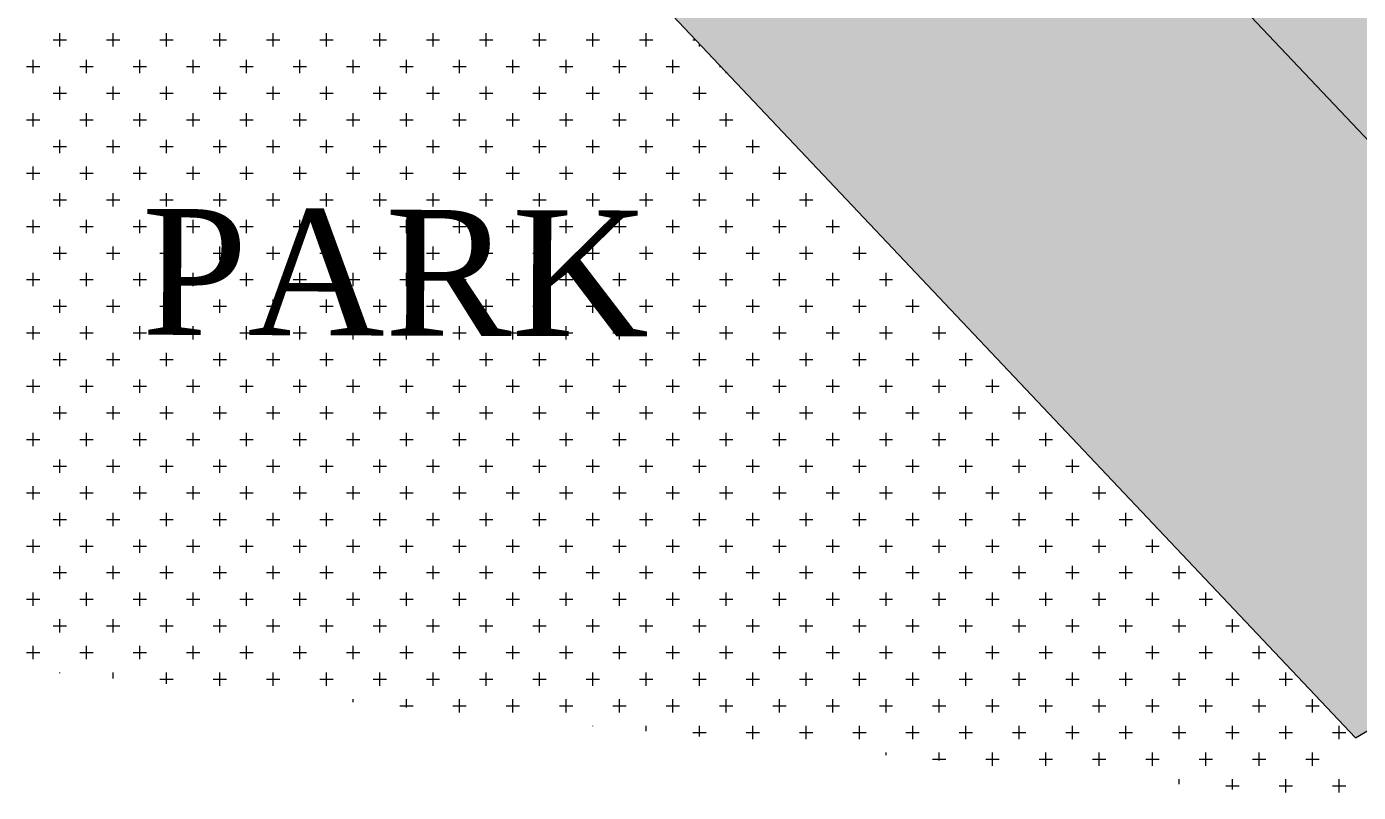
# Model space of a CAD drawing. Header units: metres. Extents: x 476631 to 477421, y 4483749 to 4484052.
# Drawn here: x 477210.75 to 477242.49, y 4483765.32 to 4483783.58 of the extents above; entities that cross this region are included whole.
import ezdxf

# ---------------------------------------------------------------- set-up
doc = ezdxf.new("R2010")
doc.units = ezdxf.units.M
for name, color, linetype, lineweight in [('PL_PARK', 97, 'Continuous', 0), ('serbest', 10, 'Continuous', 0), ('SM_SEMBOL', 18, 'Continuous', 0), ('TK_PARSEL', 1, 'Continuous', 0), ('ZC_10', 1, 'Continuous', 0)]:
    doc.layers.add(name, color=color, linetype=linetype, lineweight=lineweight)
doc.styles.get("Standard").update_dxf_attribs({"font": 'TimesNewRoman.ttf'})

msp = doc.modelspace()

# ---------------------------------------------------------------- hatches: boundary and pattern name
at = {"layer": 'serbest'}
h = msp.add_hatch(color=4, dxfattribs=at)
h.dxf.hatch_style = 1
h.paths.add_polyline_path([(477258.201, 4483806.653), (477247.029, 4483812.259), (477235.245, 4483788.779), (477244.379, 4483779.112), (477251.921, 4483794.14)])
at = {"layer": 'serbest', "true_color": 0x636466}
h = msp.add_hatch(color=251, dxfattribs=at)
h.dxf.hatch_style = 1
h.paths.add_polyline_path([(477220.432, 4483804.451), (477213.766, 4483807.832), (477214.359, 4483796.321), (477242.421, 4483766.62), (477251.235, 4483771.85)])

# ---------------------------------------------------------------- linework, layer by layer
at = {"layer": 'PL_PARK', "color": 3, "linetype": 'Continuous'}
for p, q in [((477211.549, 4483783.101), (477211.549, 4483783.419)), ((477212.819, 4483783.101), (477212.819, 4483783.419)), ((477214.089, 4483783.101), (477214.089, 4483783.419)), ((477215.359, 4483783.101), (477215.359, 4483783.419)), ((477216.629, 4483783.101), (477216.629, 4483783.419)), ((477217.899, 4483783.101), (477217.899, 4483783.419)), ((477219.169, 4483783.101), (477219.169, 4483783.419)), ((477220.439, 4483783.101), (477220.439, 4483783.419)), ((477221.709, 4483783.101), (477221.709, 4483783.419)), ((477222.979, 4483783.101), (477222.979, 4483783.419)), ((477224.249, 4483783.101), (477224.249, 4483783.419)), ((477225.519, 4483783.101), (477225.519, 4483783.419)), ((477211.39, 4483783.26), (477211.707, 4483783.26)), ((477212.66, 4483783.26), (477212.977, 4483783.26)), ((477213.93, 4483783.26), (477214.247, 4483783.26)), ((477215.2, 4483783.26), (477215.517, 4483783.26)), ((477216.47, 4483783.26), (477216.787, 4483783.26)), ((477217.74, 4483783.26), (477218.057, 4483783.26)), ((477219.01, 4483783.26), (477219.327, 4483783.26)), ((477220.28, 4483783.26), (477220.597, 4483783.26)), ((477221.55, 4483783.26), (477221.867, 4483783.26)), ((477222.82, 4483783.26), (477223.137, 4483783.26)), ((477224.09, 4483783.26), (477224.407, 4483783.26)), ((477225.36, 4483783.26), (477225.677, 4483783.26)), ((477226.63, 4483783.26), (477226.699, 4483783.26)), ((477226.789, 4483783.101), (477226.789, 4483783.165)), ((477210.914, 4483782.466), (477210.914, 4483782.784)), ((477212.184, 4483782.466), (477212.184, 4483782.784)), ((477213.454, 4483782.466), (477213.454, 4483782.784)), ((477214.724, 4483782.466), (477214.724, 4483782.784)), ((477215.994, 4483782.466), (477215.994, 4483782.784)), ((477217.264, 4483782.466), (477217.264, 4483782.784)), ((477218.534, 4483782.466), (477218.534, 4483782.784)), ((477219.804, 4483782.466), (477219.804, 4483782.784)), ((477221.074, 4483782.466), (477221.074, 4483782.784)), ((477222.344, 4483782.466), (477222.344, 4483782.784)), ((477223.614, 4483782.466), (477223.614, 4483782.784)), ((477224.884, 4483782.466), (477224.884, 4483782.784)), ((477226.154, 4483782.466), (477226.154, 4483782.784)), ((477210.755, 4483782.625), (477211.072, 4483782.625)), ((477212.025, 4483782.625), (477212.342, 4483782.625)), ((477213.295, 4483782.625), (477213.612, 4483782.625)), ((477214.565, 4483782.625), (477214.882, 4483782.625)), ((477215.835, 4483782.625), (477216.152, 4483782.625)), ((477217.105, 4483782.625), (477217.422, 4483782.625)), ((477218.375, 4483782.625), (477218.692, 4483782.625)), ((477219.645, 4483782.625), (477219.962, 4483782.625)), ((477220.915, 4483782.625), (477221.232, 4483782.625)), ((477222.185, 4483782.625), (477222.502, 4483782.625)), ((477223.455, 4483782.625), (477223.772, 4483782.625)), ((477224.725, 4483782.625), (477225.042, 4483782.625)), ((477225.995, 4483782.625), (477226.312, 4483782.625)), ((477227.265, 4483782.625), (477227.299, 4483782.625)), ((477227.424, 4483782.466), (477227.424, 4483782.493)), ((477211.549, 4483781.831), (477211.549, 4483782.149)), ((477212.819, 4483781.831), (477212.819, 4483782.149)), ((477214.089, 4483781.831), (477214.089, 4483782.149)), ((477215.359, 4483781.831), (477215.359, 4483782.149)), ((477216.629, 4483781.831), (477216.629, 4483782.149)), ((477217.899, 4483781.831), (477217.899, 4483782.149)), ((477219.169, 4483781.831), (477219.169, 4483782.149)), ((477220.439, 4483781.831), (477220.439, 4483782.149)), ((477221.709, 4483781.831), (477221.709, 4483782.149)), ((477222.979, 4483781.831), (477222.979, 4483782.149)), ((477224.249, 4483781.831), (477224.249, 4483782.149)), ((477225.519, 4483781.831), (477225.519, 4483782.149)), ((477226.789, 4483781.831), (477226.789, 4483782.149)), ((477211.39, 4483781.99), (477211.707, 4483781.99)), ((477212.66, 4483781.99), (477212.977, 4483781.99)), ((477213.93, 4483781.99), (477214.247, 4483781.99)), ((477215.2, 4483781.99), (477215.517, 4483781.99)), ((477216.47, 4483781.99), (477216.787, 4483781.99)), ((477217.74, 4483781.99), (477218.057, 4483781.99)), ((477219.01, 4483781.99), (477219.327, 4483781.99)), ((477220.28, 4483781.99), (477220.597, 4483781.99)), ((477221.55, 4483781.99), (477221.867, 4483781.99)), ((477222.82, 4483781.99), (477223.137, 4483781.99)), ((477224.09, 4483781.99), (477224.407, 4483781.99)), ((477225.36, 4483781.99), (477225.677, 4483781.99)), ((477226.63, 4483781.99), (477226.947, 4483781.99)), ((477210.914, 4483781.196), (477210.914, 4483781.514)), ((477212.184, 4483781.196), (477212.184, 4483781.514)), ((477213.454, 4483781.196), (477213.454, 4483781.514)), ((477214.724, 4483781.196), (477214.724, 4483781.514)), ((477215.994, 4483781.196), (477215.994, 4483781.514)), ((477217.264, 4483781.196), (477217.264, 4483781.514)), ((477218.534, 4483781.196), (477218.534, 4483781.514)), ((477219.804, 4483781.196), (477219.804, 4483781.514)), ((477221.074, 4483781.196), (477221.074, 4483781.514)), ((477222.344, 4483781.196), (477222.344, 4483781.514)), ((477223.614, 4483781.196), (477223.614, 4483781.514)), ((477224.884, 4483781.196), (477224.884, 4483781.514)), ((477226.154, 4483781.196), (477226.154, 4483781.514)), ((477227.424, 4483781.196), (477227.424, 4483781.514)), ((477210.755, 4483781.355), (477211.072, 4483781.355)), ((477212.025, 4483781.355), (477212.342, 4483781.355)), ((477213.295, 4483781.355), (477213.612, 4483781.355)), ((477214.565, 4483781.355), (477214.882, 4483781.355)), ((477215.835, 4483781.355), (477216.152, 4483781.355)), ((477217.105, 4483781.355), (477217.422, 4483781.355)), ((477218.375, 4483781.355), (477218.692, 4483781.355)), ((477219.645, 4483781.355), (477219.962, 4483781.355)), ((477220.915, 4483781.355), (477221.232, 4483781.355)), ((477222.185, 4483781.355), (477222.502, 4483781.355)), ((477223.455, 4483781.355), (477223.772, 4483781.355)), ((477224.725, 4483781.355), (477225.042, 4483781.355)), ((477225.995, 4483781.355), (477226.312, 4483781.355)), ((477227.265, 4483781.355), (477227.582, 4483781.355)), ((477211.549, 4483780.561), (477211.549, 4483780.879)), ((477212.819, 4483780.561), (477212.819, 4483780.879)), ((477214.089, 4483780.561), (477214.089, 4483780.879)), ((477215.359, 4483780.561), (477215.359, 4483780.879)), ((477216.629, 4483780.561), (477216.629, 4483780.879)), ((477217.899, 4483780.561), (477217.899, 4483780.879)), ((477219.169, 4483780.561), (477219.169, 4483780.879)), ((477220.439, 4483780.561), (477220.439, 4483780.879)), ((477221.709, 4483780.561), (477221.709, 4483780.879)), ((477222.979, 4483780.561), (477222.979, 4483780.879)), ((477224.249, 4483780.561), (477224.249, 4483780.879)), ((477225.519, 4483780.561), (477225.519, 4483780.879)), ((477226.789, 4483780.561), (477226.789, 4483780.879)), ((477228.059, 4483780.561), (477228.059, 4483780.879)), ((477211.39, 4483780.72), (477211.707, 4483780.72)), ((477212.66, 4483780.72), (477212.977, 4483780.72)), ((477213.93, 4483780.72), (477214.247, 4483780.72)), ((477215.2, 4483780.72), (477215.517, 4483780.72)), ((477216.47, 4483780.72), (477216.787, 4483780.72)), ((477217.74, 4483780.72), (477218.057, 4483780.72)), ((477219.01, 4483780.72), (477219.327, 4483780.72)), ((477220.28, 4483780.72), (477220.597, 4483780.72)), ((477221.55, 4483780.72), (477221.867, 4483780.72)), ((477222.82, 4483780.72), (477223.137, 4483780.72)), ((477224.09, 4483780.72), (477224.407, 4483780.72)), ((477225.36, 4483780.72), (477225.677, 4483780.72)), ((477226.63, 4483780.72), (477226.947, 4483780.72)), ((477227.9, 4483780.72), (477228.217, 4483780.72)), ((477210.914, 4483779.926), (477210.914, 4483780.244)), ((477212.184, 4483779.926), (477212.184, 4483780.244)), ((477213.454, 4483779.926), (477213.454, 4483780.244)), ((477214.724, 4483779.926), (477214.724, 4483780.244)), ((477215.994, 4483779.926), (477215.994, 4483780.244)), ((477217.264, 4483779.926), (477217.264, 4483780.244)), ((477218.534, 4483779.926), (477218.534, 4483780.244)), ((477219.804, 4483779.926), (477219.804, 4483780.244)), ((477221.074, 4483779.926), (477221.074, 4483780.244)), ((477222.344, 4483779.926), (477222.344, 4483780.244)), ((477223.614, 4483779.926), (477223.614, 4483780.244)), ((477224.884, 4483779.926), (477224.884, 4483780.244)), ((477226.154, 4483779.926), (477226.154, 4483780.244)), ((477227.424, 4483779.926), (477227.424, 4483780.244)), ((477228.694, 4483779.926), (477228.694, 4483780.244)), ((477210.755, 4483780.085), (477211.072, 4483780.085)), ((477212.025, 4483780.085), (477212.342, 4483780.085)), ((477213.295, 4483780.085), (477213.612, 4483780.085)), ((477214.565, 4483780.085), (477214.882, 4483780.085)), ((477215.835, 4483780.085), (477216.152, 4483780.085)), ((477217.105, 4483780.085), (477217.422, 4483780.085)), ((477218.375, 4483780.085), (477218.692, 4483780.085)), ((477219.645, 4483780.085), (477219.962, 4483780.085)), ((477220.915, 4483780.085), (477221.232, 4483780.085)), ((477222.185, 4483780.085), (477222.502, 4483780.085)), ((477223.455, 4483780.085), (477223.772, 4483780.085)), ((477224.725, 4483780.085), (477225.042, 4483780.085)), ((477225.995, 4483780.085), (477226.312, 4483780.085)), ((477227.265, 4483780.085), (477227.582, 4483780.085)), ((477228.535, 4483780.085), (477228.852, 4483780.085)), ((477211.549, 4483779.291), (477211.549, 4483779.609)), ((477212.819, 4483779.291), (477212.819, 4483779.609)), ((477214.089, 4483779.291), (477214.089, 4483779.609)), ((477215.359, 4483779.291), (477215.359, 4483779.609)), ((477216.629, 4483779.291), (477216.629, 4483779.609)), ((477217.899, 4483779.291), (477217.899, 4483779.609)), ((477219.169, 4483779.291), (477219.169, 4483779.609)), ((477220.439, 4483779.291), (477220.439, 4483779.609)), ((477221.709, 4483779.291), (477221.709, 4483779.609)), ((477222.979, 4483779.291), (477222.979, 4483779.609)), ((477224.249, 4483779.291), (477224.249, 4483779.609)), ((477225.519, 4483779.291), (477225.519, 4483779.609)), ((477226.789, 4483779.291), (477226.789, 4483779.609)), ((477228.059, 4483779.291), (477228.059, 4483779.609)), ((477229.329, 4483779.291), (477229.329, 4483779.609)), ((477211.39, 4483779.45), (477211.707, 4483779.45)), ((477212.66, 4483779.45), (477212.977, 4483779.45)), ((477213.93, 4483779.45), (477214.247, 4483779.45)), ((477215.2, 4483779.45), (477215.517, 4483779.45)), ((477216.47, 4483779.45), (477216.787, 4483779.45)), ((477217.74, 4483779.45), (477218.057, 4483779.45)), ((477219.01, 4483779.45), (477219.327, 4483779.45)), ((477220.28, 4483779.45), (477220.597, 4483779.45)), ((477221.55, 4483779.45), (477221.867, 4483779.45)), ((477222.82, 4483779.45), (477223.137, 4483779.45)), ((477224.09, 4483779.45), (477224.407, 4483779.45)), ((477225.36, 4483779.45), (477225.677, 4483779.45)), ((477226.63, 4483779.45), (477226.947, 4483779.45)), ((477227.9, 4483779.45), (477228.217, 4483779.45)), ((477229.17, 4483779.45), (477229.487, 4483779.45)), ((477210.914, 4483778.656), (477210.914, 4483778.974)), ((477212.184, 4483778.656), (477212.184, 4483778.974)), ((477213.454, 4483778.656), (477213.454, 4483778.974)), ((477214.724, 4483778.656), (477214.724, 4483778.974)), ((477215.994, 4483778.656), (477215.994, 4483778.974)), ((477217.264, 4483778.656), (477217.264, 4483778.974)), ((477218.534, 4483778.656), (477218.534, 4483778.974)), ((477219.804, 4483778.656), (477219.804, 4483778.974)), ((477221.074, 4483778.656), (477221.074, 4483778.974)), ((477222.344, 4483778.656), (477222.344, 4483778.974)), ((477223.614, 4483778.656), (477223.614, 4483778.974)), ((477224.884, 4483778.656), (477224.884, 4483778.974)), ((477226.154, 4483778.656), (477226.154, 4483778.974)), ((477227.424, 4483778.656), (477227.424, 4483778.974)), ((477228.694, 4483778.656), (477228.694, 4483778.974)), ((477229.964, 4483778.656), (477229.964, 4483778.974)), ((477210.755, 4483778.815), (477211.072, 4483778.815)), ((477212.025, 4483778.815), (477212.342, 4483778.815)), ((477213.295, 4483778.815), (477213.612, 4483778.815)), ((477214.565, 4483778.815), (477214.882, 4483778.815)), ((477215.835, 4483778.815), (477216.152, 4483778.815)), ((477217.105, 4483778.815), (477217.422, 4483778.815)), ((477218.375, 4483778.815), (477218.692, 4483778.815)), ((477219.645, 4483778.815), (477219.962, 4483778.815)), ((477220.915, 4483778.815), (477221.232, 4483778.815)), ((477222.185, 4483778.815), (477222.502, 4483778.815)), ((477223.455, 4483778.815), (477223.772, 4483778.815)), ((477224.725, 4483778.815), (477225.042, 4483778.815)), ((477225.995, 4483778.815), (477226.312, 4483778.815)), ((477227.265, 4483778.815), (477227.582, 4483778.815)), ((477228.535, 4483778.815), (477228.852, 4483778.815)), ((477229.805, 4483778.815), (477230.122, 4483778.815)), ((477211.549, 4483778.021), (477211.549, 4483778.339)), ((477212.819, 4483778.021), (477212.819, 4483778.339)), ((477214.089, 4483778.021), (477214.089, 4483778.339)), ((477215.359, 4483778.021), (477215.359, 4483778.339)), ((477216.629, 4483778.021), (477216.629, 4483778.339)), ((477217.899, 4483778.021), (477217.899, 4483778.339)), ((477219.169, 4483778.021), (477219.169, 4483778.339)), ((477220.439, 4483778.021), (477220.439, 4483778.339)), ((477221.709, 4483778.021), (477221.709, 4483778.339)), ((477222.979, 4483778.021), (477222.979, 4483778.339)), ((477224.249, 4483778.021), (477224.249, 4483778.339)), ((477225.519, 4483778.021), (477225.519, 4483778.339)), ((477226.789, 4483778.021), (477226.789, 4483778.339)), ((477228.059, 4483778.021), (477228.059, 4483778.339)), ((477229.329, 4483778.021), (477229.329, 4483778.339)), ((477230.599, 4483778.021), (477230.599, 4483778.339)), ((477211.39, 4483778.18), (477211.707, 4483778.18)), ((477212.66, 4483778.18), (477212.977, 4483778.18)), ((477213.93, 4483778.18), (477214.247, 4483778.18)), ((477215.2, 4483778.18), (477215.517, 4483778.18)), ((477216.47, 4483778.18), (477216.787, 4483778.18)), ((477217.74, 4483778.18), (477218.057, 4483778.18)), ((477219.01, 4483778.18), (477219.327, 4483778.18)), ((477220.28, 4483778.18), (477220.597, 4483778.18)), ((477221.55, 4483778.18), (477221.867, 4483778.18)), ((477222.82, 4483778.18), (477223.137, 4483778.18)), ((477224.09, 4483778.18), (477224.407, 4483778.18)), ((477225.36, 4483778.18), (477225.677, 4483778.18)), ((477226.63, 4483778.18), (477226.947, 4483778.18)), ((477227.9, 4483778.18), (477228.217, 4483778.18)), ((477229.17, 4483778.18), (477229.487, 4483778.18)), ((477230.44, 4483778.18), (477230.757, 4483778.18)), ((477210.914, 4483777.386), (477210.914, 4483777.704)), ((477212.184, 4483777.386), (477212.184, 4483777.704)), ((477213.454, 4483777.386), (477213.454, 4483777.704)), ((477214.724, 4483777.386), (477214.724, 4483777.704)), ((477215.994, 4483777.386), (477215.994, 4483777.704)), ((477217.264, 4483777.386), (477217.264, 4483777.704)), ((477218.534, 4483777.386), (477218.534, 4483777.704)), ((477219.804, 4483777.386), (477219.804, 4483777.704)), ((477221.074, 4483777.386), (477221.074, 4483777.704)), ((477222.344, 4483777.386), (477222.344, 4483777.704)), ((477223.614, 4483777.386), (477223.614, 4483777.704)), ((477224.884, 4483777.386), (477224.884, 4483777.704)), ((477226.154, 4483777.386), (477226.154, 4483777.704)), ((477227.424, 4483777.386), (477227.424, 4483777.704)), ((477228.694, 4483777.386), (477228.694, 4483777.704)), ((477229.964, 4483777.386), (477229.964, 4483777.704)), ((477231.234, 4483777.386), (477231.234, 4483777.704)), ((477210.755, 4483777.545), (477211.072, 4483777.545)), ((477212.025, 4483777.545), (477212.342, 4483777.545)), ((477213.295, 4483777.545), (477213.612, 4483777.545)), ((477214.565, 4483777.545), (477214.882, 4483777.545)), ((477215.835, 4483777.545), (477216.152, 4483777.545)), ((477217.105, 4483777.545), (477217.422, 4483777.545)), ((477218.375, 4483777.545), (477218.692, 4483777.545)), ((477219.645, 4483777.545), (477219.962, 4483777.545)), ((477220.915, 4483777.545), (477221.232, 4483777.545)), ((477222.185, 4483777.545), (477222.502, 4483777.545)), ((477223.455, 4483777.545), (477223.772, 4483777.545)), ((477224.725, 4483777.545), (477225.042, 4483777.545)), ((477225.995, 4483777.545), (477226.312, 4483777.545)), ((477227.265, 4483777.545), (477227.582, 4483777.545)), ((477228.535, 4483777.545), (477228.852, 4483777.545)), ((477229.805, 4483777.545), (477230.122, 4483777.545)), ((477231.075, 4483777.545), (477231.392, 4483777.545)), ((477211.549, 4483776.751), (477211.549, 4483777.069)), ((477212.819, 4483776.751), (477212.819, 4483777.069)), ((477214.089, 4483776.751), (477214.089, 4483777.069)), ((477215.359, 4483776.751), (477215.359, 4483777.069)), ((477216.629, 4483776.751), (477216.629, 4483777.069)), ((477217.899, 4483776.751), (477217.899, 4483777.069)), ((477219.169, 4483776.751), (477219.169, 4483777.069)), ((477220.439, 4483776.751), (477220.439, 4483777.069)), ((477221.709, 4483776.751), (477221.709, 4483777.069)), ((477222.979, 4483776.751), (477222.979, 4483777.069)), ((477224.249, 4483776.751), (477224.249, 4483777.069)), ((477225.519, 4483776.751), (477225.519, 4483777.069)), ((477226.789, 4483776.751), (477226.789, 4483777.069)), ((477228.059, 4483776.751), (477228.059, 4483777.069)), ((477229.329, 4483776.751), (477229.329, 4483777.069)), ((477230.599, 4483776.751), (477230.599, 4483777.069)), ((477231.869, 4483776.751), (477231.869, 4483777.069)), ((477211.39, 4483776.91), (477211.707, 4483776.91)), ((477212.66, 4483776.91), (477212.977, 4483776.91)), ((477213.93, 4483776.91), (477214.247, 4483776.91)), ((477215.2, 4483776.91), (477215.517, 4483776.91)), ((477216.47, 4483776.91), (477216.787, 4483776.91)), ((477217.74, 4483776.91), (477218.057, 4483776.91)), ((477219.01, 4483776.91), (477219.327, 4483776.91)), ((477220.28, 4483776.91), (477220.597, 4483776.91)), ((477221.55, 4483776.91), (477221.867, 4483776.91)), ((477222.82, 4483776.91), (477223.137, 4483776.91)), ((477224.09, 4483776.91), (477224.407, 4483776.91)), ((477225.36, 4483776.91), (477225.677, 4483776.91)), ((477226.63, 4483776.91), (477226.947, 4483776.91)), ((477227.9, 4483776.91), (477228.217, 4483776.91)), ((477229.17, 4483776.91), (477229.487, 4483776.91)), ((477230.44, 4483776.91), (477230.757, 4483776.91)), ((477231.71, 4483776.91), (477232.027, 4483776.91)), ((477210.914, 4483776.116), (477210.914, 4483776.434)), ((477212.184, 4483776.116), (477212.184, 4483776.434)), ((477213.454, 4483776.116), (477213.454, 4483776.434)), ((477214.724, 4483776.116), (477214.724, 4483776.434)), ((477215.994, 4483776.116), (477215.994, 4483776.434)), ((477217.264, 4483776.116), (477217.264, 4483776.434)), ((477218.534, 4483776.116), (477218.534, 4483776.434)), ((477219.804, 4483776.116), (477219.804, 4483776.434)), ((477221.074, 4483776.116), (477221.074, 4483776.434)), ((477222.344, 4483776.116), (477222.344, 4483776.434)), ((477223.614, 4483776.116), (477223.614, 4483776.434)), ((477224.884, 4483776.116), (477224.884, 4483776.434)), ((477226.154, 4483776.116), (477226.154, 4483776.434)), ((477227.424, 4483776.116), (477227.424, 4483776.434)), ((477228.694, 4483776.116), (477228.694, 4483776.434)), ((477229.964, 4483776.116), (477229.964, 4483776.434)), ((477231.234, 4483776.116), (477231.234, 4483776.434)), ((477232.504, 4483776.116), (477232.504, 4483776.434)), ((477210.755, 4483776.275), (477211.072, 4483776.275)), ((477212.025, 4483776.275), (477212.342, 4483776.275)), ((477213.295, 4483776.275), (477213.612, 4483776.275)), ((477214.565, 4483776.275), (477214.882, 4483776.275)), ((477215.835, 4483776.275), (477216.152, 4483776.275)), ((477217.105, 4483776.275), (477217.422, 4483776.275)), ((477218.375, 4483776.275), (477218.692, 4483776.275)), ((477219.645, 4483776.275), (477219.962, 4483776.275)), ((477220.915, 4483776.275), (477221.232, 4483776.275)), ((477222.185, 4483776.275), (477222.502, 4483776.275)), ((477223.455, 4483776.275), (477223.772, 4483776.275)), ((477224.725, 4483776.275), (477225.042, 4483776.275)), ((477225.995, 4483776.275), (477226.312, 4483776.275)), ((477227.265, 4483776.275), (477227.582, 4483776.275)), ((477228.535, 4483776.275), (477228.852, 4483776.275)), ((477229.805, 4483776.275), (477230.122, 4483776.275)), ((477231.075, 4483776.275), (477231.392, 4483776.275)), ((477232.345, 4483776.275), (477232.662, 4483776.275)), ((477211.549, 4483775.481), (477211.549, 4483775.799)), ((477212.819, 4483775.481), (477212.819, 4483775.799)), ((477214.089, 4483775.481), (477214.089, 4483775.799)), ((477215.359, 4483775.481), (477215.359, 4483775.799)), ((477216.629, 4483775.481), (477216.629, 4483775.799)), ((477217.899, 4483775.481), (477217.899, 4483775.799)), ((477219.169, 4483775.481), (477219.169, 4483775.799)), ((477220.439, 4483775.481), (477220.439, 4483775.799)), ((477221.709, 4483775.481), (477221.709, 4483775.799)), ((477222.979, 4483775.481), (477222.979, 4483775.799)), ((477224.249, 4483775.481), (477224.249, 4483775.799)), ((477225.519, 4483775.481), (477225.519, 4483775.799)), ((477226.789, 4483775.481), (477226.789, 4483775.799)), ((477228.059, 4483775.481), (477228.059, 4483775.799)), ((477229.329, 4483775.481), (477229.329, 4483775.799)), ((477230.599, 4483775.481), (477230.599, 4483775.799)), ((477231.869, 4483775.481), (477231.869, 4483775.799)), ((477233.139, 4483775.481), (477233.139, 4483775.799)), ((477211.39, 4483775.64), (477211.707, 4483775.64)), ((477212.66, 4483775.64), (477212.977, 4483775.64)), ((477213.93, 4483775.64), (477214.247, 4483775.64)), ((477215.2, 4483775.64), (477215.517, 4483775.64)), ((477216.47, 4483775.64), (477216.787, 4483775.64)), ((477217.74, 4483775.64), (477218.057, 4483775.64)), ((477219.01, 4483775.64), (477219.327, 4483775.64)), ((477220.28, 4483775.64), (477220.597, 4483775.64)), ((477221.55, 4483775.64), (477221.867, 4483775.64)), ((477222.82, 4483775.64), (477223.137, 4483775.64)), ((477224.09, 4483775.64), (477224.407, 4483775.64)), ((477225.36, 4483775.64), (477225.677, 4483775.64)), ((477226.63, 4483775.64), (477226.947, 4483775.64)), ((477227.9, 4483775.64), (477228.217, 4483775.64)), ((477229.17, 4483775.64), (477229.487, 4483775.64)), ((477230.44, 4483775.64), (477230.757, 4483775.64)), ((477231.71, 4483775.64), (477232.027, 4483775.64)), ((477232.98, 4483775.64), (477233.297, 4483775.64)), ((477210.914, 4483774.846), (477210.914, 4483775.164)), ((477212.184, 4483774.846), (477212.184, 4483775.164)), ((477213.454, 4483774.846), (477213.454, 4483775.164)), ((477214.724, 4483774.846), (477214.724, 4483775.164)), ((477215.994, 4483774.846), (477215.994, 4483775.164)), ((477217.264, 4483774.846), (477217.264, 4483775.164)), ((477218.534, 4483774.846), (477218.534, 4483775.164)), ((477219.804, 4483774.846), (477219.804, 4483775.164)), ((477221.074, 4483774.846), (477221.074, 4483775.164)), ((477222.344, 4483774.846), (477222.344, 4483775.164)), ((477223.614, 4483774.846), (477223.614, 4483775.164)), ((477224.884, 4483774.846), (477224.884, 4483775.164)), ((477226.154, 4483774.846), (477226.154, 4483775.164)), ((477227.424, 4483774.846), (477227.424, 4483775.164)), ((477228.694, 4483774.846), (477228.694, 4483775.164)), ((477229.964, 4483774.846), (477229.964, 4483775.164)), ((477231.234, 4483774.846), (477231.234, 4483775.164)), ((477232.504, 4483774.846), (477232.504, 4483775.164)), ((477233.774, 4483774.846), (477233.774, 4483775.164)), ((477210.755, 4483775.005), (477211.072, 4483775.005)), ((477212.025, 4483775.005), (477212.342, 4483775.005)), ((477213.295, 4483775.005), (477213.612, 4483775.005)), ((477214.565, 4483775.005), (477214.882, 4483775.005)), ((477215.835, 4483775.005), (477216.152, 4483775.005)), ((477217.105, 4483775.005), (477217.422, 4483775.005)), ((477218.375, 4483775.005), (477218.692, 4483775.005)), ((477219.645, 4483775.005), (477219.962, 4483775.005)), ((477220.915, 4483775.005), (477221.232, 4483775.005)), ((477222.185, 4483775.005), (477222.502, 4483775.005)), ((477223.455, 4483775.005), (477223.772, 4483775.005)), ((477224.725, 4483775.005), (477225.042, 4483775.005)), ((477225.995, 4483775.005), (477226.312, 4483775.005)), ((477227.265, 4483775.005), (477227.582, 4483775.005)), ((477228.535, 4483775.005), (477228.852, 4483775.005)), ((477229.805, 4483775.005), (477230.122, 4483775.005)), ((477231.075, 4483775.005), (477231.392, 4483775.005)), ((477232.345, 4483775.005), (477232.662, 4483775.005)), ((477233.615, 4483775.005), (477233.932, 4483775.005)), ((477211.549, 4483774.211), (477211.549, 4483774.529)), ((477212.819, 4483774.211), (477212.819, 4483774.529)), ((477214.089, 4483774.211), (477214.089, 4483774.529)), ((477215.359, 4483774.211), (477215.359, 4483774.529)), ((477216.629, 4483774.211), (477216.629, 4483774.529)), ((477217.899, 4483774.211), (477217.899, 4483774.529)), ((477219.169, 4483774.211), (477219.169, 4483774.529)), ((477220.439, 4483774.211), (477220.439, 4483774.529)), ((477221.709, 4483774.211), (477221.709, 4483774.529)), ((477222.979, 4483774.211), (477222.979, 4483774.529)), ((477224.249, 4483774.211), (477224.249, 4483774.529)), ((477225.519, 4483774.211), (477225.519, 4483774.529)), ((477226.789, 4483774.211), (477226.789, 4483774.529)), ((477228.059, 4483774.211), (477228.059, 4483774.529)), ((477229.329, 4483774.211), (477229.329, 4483774.529)), ((477230.599, 4483774.211), (477230.599, 4483774.529)), ((477231.869, 4483774.211), (477231.869, 4483774.529)), ((477233.139, 4483774.211), (477233.139, 4483774.529)), ((477234.409, 4483774.211), (477234.409, 4483774.529)), ((477211.39, 4483774.37), (477211.707, 4483774.37)), ((477212.66, 4483774.37), (477212.977, 4483774.37)), ((477213.93, 4483774.37), (477214.247, 4483774.37)), ((477215.2, 4483774.37), (477215.517, 4483774.37)), ((477216.47, 4483774.37), (477216.787, 4483774.37)), ((477217.74, 4483774.37), (477218.057, 4483774.37)), ((477219.01, 4483774.37), (477219.327, 4483774.37)), ((477220.28, 4483774.37), (477220.597, 4483774.37)), ((477221.55, 4483774.37), (477221.867, 4483774.37)), ((477222.82, 4483774.37), (477223.137, 4483774.37)), ((477224.09, 4483774.37), (477224.407, 4483774.37)), ((477225.36, 4483774.37), (477225.677, 4483774.37)), ((477226.63, 4483774.37), (477226.947, 4483774.37)), ((477227.9, 4483774.37), (477228.217, 4483774.37)), ((477229.17, 4483774.37), (477229.487, 4483774.37)), ((477230.44, 4483774.37), (477230.757, 4483774.37)), ((477231.71, 4483774.37), (477232.027, 4483774.37)), ((477232.98, 4483774.37), (477233.297, 4483774.37)), ((477234.25, 4483774.37), (477234.567, 4483774.37)), ((477210.914, 4483773.576), (477210.914, 4483773.894)), ((477212.184, 4483773.576), (477212.184, 4483773.894)), ((477213.454, 4483773.576), (477213.454, 4483773.894)), ((477214.724, 4483773.576), (477214.724, 4483773.894)), ((477215.994, 4483773.576), (477215.994, 4483773.894)), ((477217.264, 4483773.576), (477217.264, 4483773.894)), ((477218.534, 4483773.576), (477218.534, 4483773.894)), ((477219.804, 4483773.576), (477219.804, 4483773.894)), ((477221.074, 4483773.576), (477221.074, 4483773.894)), ((477222.344, 4483773.576), (477222.344, 4483773.894)), ((477223.614, 4483773.576), (477223.614, 4483773.894)), ((477224.884, 4483773.576), (477224.884, 4483773.894)), ((477226.154, 4483773.576), (477226.154, 4483773.894)), ((477227.424, 4483773.576), (477227.424, 4483773.894)), ((477228.694, 4483773.576), (477228.694, 4483773.894)), ((477229.964, 4483773.576), (477229.964, 4483773.894)), ((477231.234, 4483773.576), (477231.234, 4483773.894)), ((477232.504, 4483773.576), (477232.504, 4483773.894)), ((477233.774, 4483773.576), (477233.774, 4483773.894)), ((477235.044, 4483773.576), (477235.044, 4483773.894)), ((477210.755, 4483773.735), (477211.072, 4483773.735)), ((477212.025, 4483773.735), (477212.342, 4483773.735)), ((477213.295, 4483773.735), (477213.612, 4483773.735)), ((477214.565, 4483773.735), (477214.882, 4483773.735)), ((477215.835, 4483773.735), (477216.152, 4483773.735)), ((477217.105, 4483773.735), (477217.422, 4483773.735)), ((477218.375, 4483773.735), (477218.692, 4483773.735)), ((477219.645, 4483773.735), (477219.962, 4483773.735)), ((477220.915, 4483773.735), (477221.232, 4483773.735)), ((477222.185, 4483773.735), (477222.502, 4483773.735)), ((477223.455, 4483773.735), (477223.772, 4483773.735)), ((477224.725, 4483773.735), (477225.042, 4483773.735)), ((477225.995, 4483773.735), (477226.312, 4483773.735)), ((477227.265, 4483773.735), (477227.582, 4483773.735)), ((477228.535, 4483773.735), (477228.852, 4483773.735)), ((477229.805, 4483773.735), (477230.122, 4483773.735)), ((477231.075, 4483773.735), (477231.392, 4483773.735)), ((477232.345, 4483773.735), (477232.662, 4483773.735)), ((477233.615, 4483773.735), (477233.932, 4483773.735)), ((477234.885, 4483773.735), (477235.202, 4483773.735)), ((477211.549, 4483772.941), (477211.549, 4483773.259)), ((477212.819, 4483772.941), (477212.819, 4483773.259)), ((477214.089, 4483772.941), (477214.089, 4483773.259)), ((477215.359, 4483772.941), (477215.359, 4483773.259)), ((477216.629, 4483772.941), (477216.629, 4483773.259)), ((477217.899, 4483772.941), (477217.899, 4483773.259)), ((477219.169, 4483772.941), (477219.169, 4483773.259)), ((477220.439, 4483772.941), (477220.439, 4483773.259)), ((477221.709, 4483772.941), (477221.709, 4483773.259)), ((477222.979, 4483772.941), (477222.979, 4483773.259)), ((477224.249, 4483772.941), (477224.249, 4483773.259)), ((477225.519, 4483772.941), (477225.519, 4483773.259)), ((477226.789, 4483772.941), (477226.789, 4483773.259)), ((477228.059, 4483772.941), (477228.059, 4483773.259)), ((477229.329, 4483772.941), (477229.329, 4483773.259)), ((477230.599, 4483772.941), (477230.599, 4483773.259)), ((477231.869, 4483772.941), (477231.869, 4483773.259)), ((477233.139, 4483772.941), (477233.139, 4483773.259)), ((477234.409, 4483772.941), (477234.409, 4483773.259)), ((477235.679, 4483772.941), (477235.679, 4483773.259)), ((477211.39, 4483773.1), (477211.707, 4483773.1)), ((477212.66, 4483773.1), (477212.977, 4483773.1)), ((477213.93, 4483773.1), (477214.247, 4483773.1)), ((477215.2, 4483773.1), (477215.517, 4483773.1)), ((477216.47, 4483773.1), (477216.787, 4483773.1)), ((477217.74, 4483773.1), (477218.057, 4483773.1)), ((477219.01, 4483773.1), (477219.327, 4483773.1)), ((477220.28, 4483773.1), (477220.597, 4483773.1)), ((477221.55, 4483773.1), (477221.867, 4483773.1)), ((477222.82, 4483773.1), (477223.137, 4483773.1)), ((477224.09, 4483773.1), (477224.407, 4483773.1)), ((477225.36, 4483773.1), (477225.677, 4483773.1)), ((477226.63, 4483773.1), (477226.947, 4483773.1)), ((477227.9, 4483773.1), (477228.217, 4483773.1)), ((477229.17, 4483773.1), (477229.487, 4483773.1)), ((477230.44, 4483773.1), (477230.757, 4483773.1)), ((477231.71, 4483773.1), (477232.027, 4483773.1)), ((477232.98, 4483773.1), (477233.297, 4483773.1)), ((477234.25, 4483773.1), (477234.567, 4483773.1)), ((477235.52, 4483773.1), (477235.837, 4483773.1)), ((477210.914, 4483772.306), (477210.914, 4483772.624)), ((477212.184, 4483772.306), (477212.184, 4483772.624)), ((477213.454, 4483772.306), (477213.454, 4483772.624)), ((477214.724, 4483772.306), (477214.724, 4483772.624)), ((477215.994, 4483772.306), (477215.994, 4483772.624)), ((477217.264, 4483772.306), (477217.264, 4483772.624)), ((477218.534, 4483772.306), (477218.534, 4483772.624)), ((477219.804, 4483772.306), (477219.804, 4483772.624)), ((477221.074, 4483772.306), (477221.074, 4483772.624)), ((477222.344, 4483772.306), (477222.344, 4483772.624)), ((477223.614, 4483772.306), (477223.614, 4483772.624)), ((477224.884, 4483772.306), (477224.884, 4483772.624)), ((477226.154, 4483772.306), (477226.154, 4483772.624)), ((477227.424, 4483772.306), (477227.424, 4483772.624)), ((477228.694, 4483772.306), (477228.694, 4483772.624)), ((477229.964, 4483772.306), (477229.964, 4483772.624)), ((477231.234, 4483772.306), (477231.234, 4483772.624)), ((477232.504, 4483772.306), (477232.504, 4483772.624)), ((477233.774, 4483772.306), (477233.774, 4483772.624)), ((477235.044, 4483772.306), (477235.044, 4483772.624)), ((477236.314, 4483772.306), (477236.314, 4483772.624)), ((477210.755, 4483772.465), (477211.072, 4483772.465)), ((477212.025, 4483772.465), (477212.342, 4483772.465)), ((477213.295, 4483772.465), (477213.612, 4483772.465)), ((477214.565, 4483772.465), (477214.882, 4483772.465)), ((477215.835, 4483772.465), (477216.152, 4483772.465)), ((477217.105, 4483772.465), (477217.422, 4483772.465)), ((477218.375, 4483772.465), (477218.692, 4483772.465)), ((477219.645, 4483772.465), (477219.962, 4483772.465)), ((477220.915, 4483772.465), (477221.232, 4483772.465)), ((477222.185, 4483772.465), (477222.502, 4483772.465)), ((477223.455, 4483772.465), (477223.772, 4483772.465)), ((477224.725, 4483772.465), (477225.042, 4483772.465)), ((477225.995, 4483772.465), (477226.312, 4483772.465)), ((477227.265, 4483772.465), (477227.582, 4483772.465)), ((477228.535, 4483772.465), (477228.852, 4483772.465)), ((477229.805, 4483772.465), (477230.122, 4483772.465)), ((477231.075, 4483772.465), (477231.392, 4483772.465)), ((477232.345, 4483772.465), (477232.662, 4483772.465)), ((477233.615, 4483772.465), (477233.932, 4483772.465)), ((477234.885, 4483772.465), (477235.202, 4483772.465)), ((477236.155, 4483772.465), (477236.472, 4483772.465)), ((477211.549, 4483771.671), (477211.549, 4483771.989)), ((477212.819, 4483771.671), (477212.819, 4483771.989)), ((477214.089, 4483771.671), (477214.089, 4483771.989)), ((477215.359, 4483771.671), (477215.359, 4483771.989)), ((477216.629, 4483771.671), (477216.629, 4483771.989)), ((477217.899, 4483771.671), (477217.899, 4483771.989)), ((477219.169, 4483771.671), (477219.169, 4483771.989)), ((477220.439, 4483771.671), (477220.439, 4483771.989)), ((477221.709, 4483771.671), (477221.709, 4483771.989)), ((477222.979, 4483771.671), (477222.979, 4483771.989)), ((477224.249, 4483771.671), (477224.249, 4483771.989)), ((477225.519, 4483771.671), (477225.519, 4483771.989)), ((477226.789, 4483771.671), (477226.789, 4483771.989)), ((477228.059, 4483771.671), (477228.059, 4483771.989)), ((477229.329, 4483771.671), (477229.329, 4483771.989)), ((477230.599, 4483771.671), (477230.599, 4483771.989)), ((477231.869, 4483771.671), (477231.869, 4483771.989)), ((477233.139, 4483771.671), (477233.139, 4483771.989)), ((477234.409, 4483771.671), (477234.409, 4483771.989)), ((477235.679, 4483771.671), (477235.679, 4483771.989)), ((477236.949, 4483771.671), (477236.949, 4483771.989)), ((477211.39, 4483771.83), (477211.707, 4483771.83)), ((477212.66, 4483771.83), (477212.977, 4483771.83)), ((477213.93, 4483771.83), (477214.247, 4483771.83)), ((477215.2, 4483771.83), (477215.517, 4483771.83)), ((477216.47, 4483771.83), (477216.787, 4483771.83)), ((477217.74, 4483771.83), (477218.057, 4483771.83)), ((477219.01, 4483771.83), (477219.327, 4483771.83)), ((477220.28, 4483771.83), (477220.597, 4483771.83)), ((477221.55, 4483771.83), (477221.867, 4483771.83)), ((477222.82, 4483771.83), (477223.137, 4483771.83)), ((477224.09, 4483771.83), (477224.407, 4483771.83)), ((477225.36, 4483771.83), (477225.677, 4483771.83)), ((477226.63, 4483771.83), (477226.947, 4483771.83)), ((477227.9, 4483771.83), (477228.217, 4483771.83)), ((477229.17, 4483771.83), (477229.487, 4483771.83)), ((477230.44, 4483771.83), (477230.757, 4483771.83)), ((477231.71, 4483771.83), (477232.027, 4483771.83)), ((477232.98, 4483771.83), (477233.297, 4483771.83)), ((477234.25, 4483771.83), (477234.567, 4483771.83)), ((477235.52, 4483771.83), (477235.837, 4483771.83)), ((477236.79, 4483771.83), (477237.108, 4483771.83)), ((477210.914, 4483771.036), (477210.914, 4483771.354)), ((477212.184, 4483771.036), (477212.184, 4483771.354)), ((477213.454, 4483771.036), (477213.454, 4483771.354)), ((477214.724, 4483771.036), (477214.724, 4483771.354)), ((477215.994, 4483771.036), (477215.994, 4483771.354)), ((477217.264, 4483771.036), (477217.264, 4483771.354)), ((477218.534, 4483771.036), (477218.534, 4483771.354)), ((477219.804, 4483771.036), (477219.804, 4483771.354)), ((477221.074, 4483771.036), (477221.074, 4483771.354)), ((477222.344, 4483771.036), (477222.344, 4483771.354)), ((477223.614, 4483771.036), (477223.614, 4483771.354)), ((477224.884, 4483771.036), (477224.884, 4483771.354)), ((477226.154, 4483771.036), (477226.154, 4483771.354)), ((477227.424, 4483771.036), (477227.424, 4483771.354)), ((477228.694, 4483771.036), (477228.694, 4483771.354)), ((477229.964, 4483771.036), (477229.964, 4483771.354)), ((477231.234, 4483771.036), (477231.234, 4483771.354)), ((477232.504, 4483771.036), (477232.504, 4483771.354)), ((477233.774, 4483771.036), (477233.774, 4483771.354)), ((477235.044, 4483771.036), (477235.044, 4483771.354)), ((477236.314, 4483771.036), (477236.314, 4483771.354)), ((477237.584, 4483771.036), (477237.584, 4483771.354)), ((477210.755, 4483771.195), (477211.072, 4483771.195)), ((477212.025, 4483771.195), (477212.342, 4483771.195)), ((477213.295, 4483771.195), (477213.612, 4483771.195)), ((477214.565, 4483771.195), (477214.882, 4483771.195)), ((477215.835, 4483771.195), (477216.152, 4483771.195)), ((477217.105, 4483771.195), (477217.422, 4483771.195)), ((477218.375, 4483771.195), (477218.692, 4483771.195)), ((477219.645, 4483771.195), (477219.962, 4483771.195)), ((477220.915, 4483771.195), (477221.232, 4483771.195)), ((477222.185, 4483771.195), (477222.502, 4483771.195)), ((477223.455, 4483771.195), (477223.772, 4483771.195)), ((477224.725, 4483771.195), (477225.042, 4483771.195)), ((477225.995, 4483771.195), (477226.312, 4483771.195)), ((477227.265, 4483771.195), (477227.582, 4483771.195)), ((477228.535, 4483771.195), (477228.852, 4483771.195)), ((477229.805, 4483771.195), (477230.122, 4483771.195)), ((477231.075, 4483771.195), (477231.392, 4483771.195)), ((477232.345, 4483771.195), (477232.662, 4483771.195)), ((477233.615, 4483771.195), (477233.932, 4483771.195)), ((477234.885, 4483771.195), (477235.202, 4483771.195)), ((477236.155, 4483771.195), (477236.472, 4483771.195)), ((477237.425, 4483771.195), (477237.742, 4483771.195)), ((477211.549, 4483770.401), (477211.549, 4483770.719)), ((477212.819, 4483770.401), (477212.819, 4483770.719)), ((477214.089, 4483770.401), (477214.089, 4483770.719)), ((477215.359, 4483770.401), (477215.359, 4483770.719)), ((477216.629, 4483770.401), (477216.629, 4483770.719)), ((477217.899, 4483770.401), (477217.899, 4483770.719)), ((477219.169, 4483770.401), (477219.169, 4483770.719)), ((477220.439, 4483770.401), (477220.439, 4483770.719)), ((477221.709, 4483770.401), (477221.709, 4483770.719)), ((477222.979, 4483770.401), (477222.979, 4483770.719)), ((477224.249, 4483770.401), (477224.249, 4483770.719)), ((477225.519, 4483770.401), (477225.519, 4483770.719)), ((477226.789, 4483770.401), (477226.789, 4483770.719)), ((477228.059, 4483770.401), (477228.059, 4483770.719)), ((477229.329, 4483770.401), (477229.329, 4483770.719)), ((477230.599, 4483770.401), (477230.599, 4483770.719)), ((477231.869, 4483770.401), (477231.869, 4483770.719)), ((477233.139, 4483770.401), (477233.139, 4483770.719)), ((477234.409, 4483770.401), (477234.409, 4483770.719)), ((477235.679, 4483770.401), (477235.679, 4483770.719)), ((477236.949, 4483770.401), (477236.949, 4483770.719)), ((477238.219, 4483770.401), (477238.219, 4483770.719)), ((477211.39, 4483770.56), (477211.707, 4483770.56)), ((477212.66, 4483770.56), (477212.977, 4483770.56)), ((477213.93, 4483770.56), (477214.247, 4483770.56)), ((477215.2, 4483770.56), (477215.517, 4483770.56)), ((477216.47, 4483770.56), (477216.787, 4483770.56)), ((477217.74, 4483770.56), (477218.057, 4483770.56)), ((477219.01, 4483770.56), (477219.327, 4483770.56)), ((477220.28, 4483770.56), (477220.597, 4483770.56)), ((477221.55, 4483770.56), (477221.867, 4483770.56)), ((477222.82, 4483770.56), (477223.137, 4483770.56)), ((477224.09, 4483770.56), (477224.407, 4483770.56)), ((477225.36, 4483770.56), (477225.677, 4483770.56)), ((477226.63, 4483770.56), (477226.947, 4483770.56)), ((477227.9, 4483770.56), (477228.217, 4483770.56)), ((477229.17, 4483770.56), (477229.487, 4483770.56)), ((477230.44, 4483770.56), (477230.757, 4483770.56)), ((477231.71, 4483770.56), (477232.027, 4483770.56)), ((477232.98, 4483770.56), (477233.297, 4483770.56)), ((477234.25, 4483770.56), (477234.567, 4483770.56)), ((477235.52, 4483770.56), (477235.837, 4483770.56)), ((477236.79, 4483770.56), (477237.108, 4483770.56)), ((477238.06, 4483770.56), (477238.378, 4483770.56)), ((477210.914, 4483769.766), (477210.914, 4483770.084)), ((477212.184, 4483769.766), (477212.184, 4483770.084)), ((477213.454, 4483769.766), (477213.454, 4483770.084)), ((477214.724, 4483769.766), (477214.724, 4483770.084)), ((477215.994, 4483769.766), (477215.994, 4483770.084)), ((477217.264, 4483769.766), (477217.264, 4483770.084)), ((477218.534, 4483769.766), (477218.534, 4483770.084)), ((477219.804, 4483769.766), (477219.804, 4483770.084)), ((477221.074, 4483769.766), (477221.074, 4483770.084)), ((477222.344, 4483769.766), (477222.344, 4483770.084)), ((477223.614, 4483769.766), (477223.614, 4483770.084)), ((477224.884, 4483769.766), (477224.884, 4483770.084)), ((477226.154, 4483769.766), (477226.154, 4483770.084)), ((477227.424, 4483769.766), (477227.424, 4483770.084)), ((477228.694, 4483769.766), (477228.694, 4483770.084)), ((477229.964, 4483769.766), (477229.964, 4483770.084)), ((477231.234, 4483769.766), (477231.234, 4483770.084)), ((477232.504, 4483769.766), (477232.504, 4483770.084)), ((477233.774, 4483769.766), (477233.774, 4483770.084)), ((477235.044, 4483769.766), (477235.044, 4483770.084)), ((477236.314, 4483769.766), (477236.314, 4483770.084)), ((477237.584, 4483769.766), (477237.584, 4483770.084)), ((477238.854, 4483769.766), (477238.854, 4483770.084)), ((477210.755, 4483769.925), (477211.072, 4483769.925)), ((477212.025, 4483769.925), (477212.342, 4483769.925)), ((477213.295, 4483769.925), (477213.612, 4483769.925)), ((477214.565, 4483769.925), (477214.882, 4483769.925)), ((477215.835, 4483769.925), (477216.152, 4483769.925)), ((477217.105, 4483769.925), (477217.422, 4483769.925)), ((477218.375, 4483769.925), (477218.692, 4483769.925)), ((477219.645, 4483769.925), (477219.962, 4483769.925)), ((477220.915, 4483769.925), (477221.232, 4483769.925)), ((477222.185, 4483769.925), (477222.502, 4483769.925)), ((477223.455, 4483769.925), (477223.772, 4483769.925)), ((477224.725, 4483769.925), (477225.042, 4483769.925)), ((477225.995, 4483769.925), (477226.312, 4483769.925)), ((477227.265, 4483769.925), (477227.582, 4483769.925)), ((477228.535, 4483769.925), (477228.852, 4483769.925)), ((477229.805, 4483769.925), (477230.122, 4483769.925)), ((477231.075, 4483769.925), (477231.392, 4483769.925)), ((477232.345, 4483769.925), (477232.662, 4483769.925)), ((477233.615, 4483769.925), (477233.932, 4483769.925)), ((477234.885, 4483769.925), (477235.202, 4483769.925)), ((477236.155, 4483769.925), (477236.472, 4483769.925)), ((477237.425, 4483769.925), (477237.742, 4483769.925)), ((477238.695, 4483769.925), (477239.012, 4483769.925)), ((477211.549, 4483769.131), (477211.549, 4483769.449)), ((477212.819, 4483769.131), (477212.819, 4483769.449)), ((477214.089, 4483769.131), (477214.089, 4483769.449)), ((477215.359, 4483769.131), (477215.359, 4483769.449)), ((477216.629, 4483769.131), (477216.629, 4483769.449)), ((477217.899, 4483769.131), (477217.899, 4483769.449)), ((477219.169, 4483769.131), (477219.169, 4483769.449)), ((477220.439, 4483769.131), (477220.439, 4483769.449)), ((477221.709, 4483769.131), (477221.709, 4483769.449)), ((477222.979, 4483769.131), (477222.979, 4483769.449)), ((477224.249, 4483769.131), (477224.249, 4483769.449)), ((477225.519, 4483769.131), (477225.519, 4483769.449)), ((477226.789, 4483769.131), (477226.789, 4483769.449)), ((477228.059, 4483769.131), (477228.059, 4483769.449)), ((477229.329, 4483769.131), (477229.329, 4483769.449)), ((477230.599, 4483769.131), (477230.599, 4483769.449)), ((477231.869, 4483769.131), (477231.869, 4483769.449)), ((477233.139, 4483769.131), (477233.139, 4483769.449)), ((477234.409, 4483769.131), (477234.409, 4483769.449)), ((477235.679, 4483769.131), (477235.679, 4483769.449)), ((477236.949, 4483769.131), (477236.949, 4483769.449)), ((477238.219, 4483769.131), (477238.219, 4483769.449)), ((477239.489, 4483769.131), (477239.489, 4483769.449)), ((477211.39, 4483769.29), (477211.707, 4483769.29)), ((477212.66, 4483769.29), (477212.977, 4483769.29)), ((477213.93, 4483769.29), (477214.247, 4483769.29)), ((477215.2, 4483769.29), (477215.517, 4483769.29)), ((477216.47, 4483769.29), (477216.787, 4483769.29)), ((477217.74, 4483769.29), (477218.057, 4483769.29)), ((477219.01, 4483769.29), (477219.327, 4483769.29)), ((477220.28, 4483769.29), (477220.597, 4483769.29)), ((477221.55, 4483769.29), (477221.867, 4483769.29)), ((477222.82, 4483769.29), (477223.137, 4483769.29)), ((477224.09, 4483769.29), (477224.407, 4483769.29)), ((477225.36, 4483769.29), (477225.677, 4483769.29)), ((477226.63, 4483769.29), (477226.947, 4483769.29)), ((477227.9, 4483769.29), (477228.217, 4483769.29)), ((477229.17, 4483769.29), (477229.487, 4483769.29)), ((477230.44, 4483769.29), (477230.757, 4483769.29)), ((477231.71, 4483769.29), (477232.027, 4483769.29)), ((477232.98, 4483769.29), (477233.297, 4483769.29)), ((477234.25, 4483769.29), (477234.567, 4483769.29)), ((477235.52, 4483769.29), (477235.837, 4483769.29)), ((477236.79, 4483769.29), (477237.108, 4483769.29)), ((477238.06, 4483769.29), (477238.378, 4483769.29)), ((477239.33, 4483769.29), (477239.648, 4483769.29)), ((477210.914, 4483768.496), (477210.914, 4483768.814)), ((477212.184, 4483768.496), (477212.184, 4483768.814)), ((477213.454, 4483768.496), (477213.454, 4483768.814)), ((477214.724, 4483768.496), (477214.724, 4483768.814)), ((477215.994, 4483768.496), (477215.994, 4483768.814)), ((477217.264, 4483768.496), (477217.264, 4483768.814)), ((477218.534, 4483768.496), (477218.534, 4483768.814)), ((477219.804, 4483768.496), (477219.804, 4483768.814)), ((477221.074, 4483768.496), (477221.074, 4483768.814)), ((477222.344, 4483768.496), (477222.344, 4483768.814)), ((477223.614, 4483768.496), (477223.614, 4483768.814)), ((477224.884, 4483768.496), (477224.884, 4483768.814)), ((477226.154, 4483768.496), (477226.154, 4483768.814)), ((477227.424, 4483768.496), (477227.424, 4483768.814)), ((477228.694, 4483768.496), (477228.694, 4483768.814)), ((477229.964, 4483768.496), (477229.964, 4483768.814)), ((477231.234, 4483768.496), (477231.234, 4483768.814)), ((477232.504, 4483768.496), (477232.504, 4483768.814)), ((477233.774, 4483768.496), (477233.774, 4483768.814)), ((477235.044, 4483768.496), (477235.044, 4483768.814)), ((477236.314, 4483768.496), (477236.314, 4483768.814)), ((477237.584, 4483768.496), (477237.584, 4483768.814)), ((477238.854, 4483768.496), (477238.854, 4483768.814)), ((477240.124, 4483768.496), (477240.124, 4483768.814)), ((477210.755, 4483768.655), (477211.072, 4483768.655)), ((477212.025, 4483768.655), (477212.342, 4483768.655)), ((477213.295, 4483768.655), (477213.612, 4483768.655)), ((477214.565, 4483768.655), (477214.882, 4483768.655)), ((477215.835, 4483768.655), (477216.152, 4483768.655)), ((477217.105, 4483768.655), (477217.422, 4483768.655)), ((477218.375, 4483768.655), (477218.692, 4483768.655)), ((477219.645, 4483768.655), (477219.962, 4483768.655)), ((477220.915, 4483768.655), (477221.232, 4483768.655)), ((477222.185, 4483768.655), (477222.502, 4483768.655)), ((477223.455, 4483768.655), (477223.772, 4483768.655)), ((477224.725, 4483768.655), (477225.042, 4483768.655)), ((477225.995, 4483768.655), (477226.312, 4483768.655)), ((477227.265, 4483768.655), (477227.582, 4483768.655)), ((477228.535, 4483768.655), (477228.852, 4483768.655)), ((477229.805, 4483768.655), (477230.122, 4483768.655)), ((477231.075, 4483768.655), (477231.392, 4483768.655)), ((477232.345, 4483768.655), (477232.662, 4483768.655)), ((477233.615, 4483768.655), (477233.932, 4483768.655)), ((477234.885, 4483768.655), (477235.202, 4483768.655)), ((477236.155, 4483768.655), (477236.472, 4483768.655)), ((477237.425, 4483768.655), (477237.742, 4483768.655)), ((477238.695, 4483768.655), (477239.012, 4483768.655)), ((477239.965, 4483768.655), (477240.282, 4483768.655)), ((477211.549, 4483768.166), (477211.549, 4483768.179)), ((477212.819, 4483768.039), (477212.819, 4483768.179)), ((477214.089, 4483767.913), (477214.089, 4483768.179)), ((477215.359, 4483767.861), (477215.359, 4483768.179)), ((477216.629, 4483767.861), (477216.629, 4483768.179)), ((477217.899, 4483767.861), (477217.899, 4483768.179)), ((477219.169, 4483767.861), (477219.169, 4483768.179)), ((477220.439, 4483767.861), (477220.439, 4483768.179)), ((477221.709, 4483767.861), (477221.709, 4483768.179)), ((477222.979, 4483767.861), (477222.979, 4483768.179)), ((477224.249, 4483767.861), (477224.249, 4483768.179)), ((477225.519, 4483767.861), (477225.519, 4483768.179)), ((477226.789, 4483767.861), (477226.789, 4483768.179)), ((477228.059, 4483767.861), (477228.059, 4483768.179)), ((477229.329, 4483767.861), (477229.329, 4483768.179)), ((477230.599, 4483767.861), (477230.599, 4483768.179)), ((477231.869, 4483767.861), (477231.869, 4483768.179)), ((477233.139, 4483767.861), (477233.139, 4483768.179)), ((477234.409, 4483767.861), (477234.409, 4483768.179)), ((477235.679, 4483767.861), (477235.679, 4483768.179)), ((477236.949, 4483767.861), (477236.949, 4483768.179)), ((477238.219, 4483767.861), (477238.219, 4483768.179)), ((477239.489, 4483767.861), (477239.489, 4483768.179)), ((477240.759, 4483767.861), (477240.759, 4483768.179)), ((477213.93, 4483768.02), (477214.247, 4483768.02)), ((477215.2, 4483768.02), (477215.517, 4483768.02)), ((477216.47, 4483768.02), (477216.787, 4483768.02)), ((477217.74, 4483768.02), (477218.057, 4483768.02)), ((477219.01, 4483768.02), (477219.327, 4483768.02)), ((477220.28, 4483768.02), (477220.597, 4483768.02)), ((477221.55, 4483768.02), (477221.867, 4483768.02)), ((477222.82, 4483768.02), (477223.137, 4483768.02)), ((477224.09, 4483768.02), (477224.407, 4483768.02)), ((477225.36, 4483768.02), (477225.677, 4483768.02)), ((477226.63, 4483768.02), (477226.947, 4483768.02)), ((477227.9, 4483768.02), (477228.217, 4483768.02)), ((477229.17, 4483768.02), (477229.487, 4483768.02)), ((477230.44, 4483768.02), (477230.757, 4483768.02)), ((477231.71, 4483768.02), (477232.027, 4483768.02)), ((477232.98, 4483768.02), (477233.297, 4483768.02)), ((477234.25, 4483768.02), (477234.567, 4483768.02)), ((477235.52, 4483768.02), (477235.837, 4483768.02)), ((477236.79, 4483768.02), (477237.108, 4483768.02)), ((477238.06, 4483768.02), (477238.378, 4483768.02)), ((477239.33, 4483768.02), (477239.648, 4483768.02)), ((477240.6, 4483768.02), (477240.918, 4483768.02)), ((477218.534, 4483767.471), (477218.534, 4483767.544)), ((477219.804, 4483767.345), (477219.804, 4483767.544)), ((477221.074, 4483767.226), (477221.074, 4483767.544)), ((477222.344, 4483767.226), (477222.344, 4483767.544)), ((477223.614, 4483767.226), (477223.614, 4483767.544)), ((477224.884, 4483767.226), (477224.884, 4483767.544)), ((477226.154, 4483767.226), (477226.154, 4483767.544)), ((477227.424, 4483767.226), (477227.424, 4483767.544)), ((477228.694, 4483767.226), (477228.694, 4483767.544)), ((477229.964, 4483767.226), (477229.964, 4483767.544)), ((477231.234, 4483767.226), (477231.234, 4483767.544)), ((477232.504, 4483767.226), (477232.504, 4483767.544)), ((477233.774, 4483767.226), (477233.774, 4483767.544)), ((477235.044, 4483767.226), (477235.044, 4483767.544)), ((477236.314, 4483767.226), (477236.314, 4483767.544)), ((477237.584, 4483767.226), (477237.584, 4483767.544)), ((477238.854, 4483767.226), (477238.854, 4483767.544)), ((477240.124, 4483767.226), (477240.124, 4483767.544)), ((477241.394, 4483767.226), (477241.394, 4483767.544)), ((477219.645, 4483767.385), (477219.962, 4483767.385)), ((477220.915, 4483767.385), (477221.232, 4483767.385)), ((477222.185, 4483767.385), (477222.502, 4483767.385)), ((477223.455, 4483767.385), (477223.772, 4483767.385)), ((477224.725, 4483767.385), (477225.042, 4483767.385)), ((477225.995, 4483767.385), (477226.312, 4483767.385)), ((477227.265, 4483767.385), (477227.582, 4483767.385)), ((477228.535, 4483767.385), (477228.852, 4483767.385)), ((477229.805, 4483767.385), (477230.122, 4483767.385)), ((477231.075, 4483767.385), (477231.392, 4483767.385)), ((477232.345, 4483767.385), (477232.662, 4483767.385)), ((477233.615, 4483767.385), (477233.932, 4483767.385)), ((477234.885, 4483767.385), (477235.202, 4483767.385)), ((477236.155, 4483767.385), (477236.472, 4483767.385)), ((477237.425, 4483767.385), (477237.742, 4483767.385)), ((477238.695, 4483767.385), (477239.012, 4483767.385)), ((477239.965, 4483767.385), (477240.282, 4483767.385)), ((477241.235, 4483767.385), (477241.552, 4483767.385)), ((477224.249, 4483766.903), (477224.249, 4483766.909)), ((477225.519, 4483766.777), (477225.519, 4483766.909)), ((477226.789, 4483766.651), (477226.789, 4483766.909)), ((477228.059, 4483766.591), (477228.059, 4483766.909)), ((477229.329, 4483766.591), (477229.329, 4483766.909)), ((477230.599, 4483766.591), (477230.599, 4483766.909)), ((477231.869, 4483766.591), (477231.869, 4483766.909)), ((477233.139, 4483766.591), (477233.139, 4483766.909)), ((477234.409, 4483766.591), (477234.409, 4483766.909)), ((477235.679, 4483766.591), (477235.679, 4483766.909)), ((477236.949, 4483766.591), (477236.949, 4483766.909)), ((477238.219, 4483766.591), (477238.219, 4483766.909)), ((477239.489, 4483766.591), (477239.489, 4483766.909)), ((477240.759, 4483766.591), (477240.759, 4483766.909)), ((477242.029, 4483766.591), (477242.029, 4483766.909)), ((477226.63, 4483766.75), (477226.947, 4483766.75)), ((477227.9, 4483766.75), (477228.217, 4483766.75)), ((477229.17, 4483766.75), (477229.487, 4483766.75)), ((477230.44, 4483766.75), (477230.757, 4483766.75)), ((477231.71, 4483766.75), (477232.027, 4483766.75)), ((477232.98, 4483766.75), (477233.297, 4483766.75)), ((477234.25, 4483766.75), (477234.567, 4483766.75)), ((477235.52, 4483766.75), (477235.837, 4483766.75)), ((477236.79, 4483766.75), (477237.108, 4483766.75)), ((477238.06, 4483766.75), (477238.378, 4483766.75)), ((477239.33, 4483766.75), (477239.648, 4483766.75)), ((477240.6, 4483766.75), (477240.918, 4483766.75)), ((477241.87, 4483766.75), (477242.188, 4483766.75)), ((477231.234, 4483766.209), (477231.234, 4483766.274)), ((477232.504, 4483766.083), (477232.504, 4483766.274)), ((477233.774, 4483765.957), (477233.774, 4483766.274)), ((477235.044, 4483765.956), (477235.044, 4483766.274)), ((477236.314, 4483765.956), (477236.314, 4483766.274)), ((477237.584, 4483765.956), (477237.584, 4483766.274)), ((477238.854, 4483765.956), (477238.854, 4483766.274)), ((477240.124, 4483765.956), (477240.124, 4483766.274)), ((477241.394, 4483765.956), (477241.394, 4483766.274)), ((477232.345, 4483766.115), (477232.662, 4483766.115)), ((477233.615, 4483766.115), (477233.932, 4483766.115)), ((477234.885, 4483766.115), (477235.202, 4483766.115)), ((477236.155, 4483766.115), (477236.472, 4483766.115)), ((477237.425, 4483766.115), (477237.742, 4483766.115)), ((477238.695, 4483766.115), (477239.012, 4483766.115)), ((477239.965, 4483766.115), (477240.282, 4483766.115)), ((477241.235, 4483766.115), (477241.552, 4483766.115)), ((477238.219, 4483765.515), (477238.219, 4483765.639)), ((477239.489, 4483765.389), (477239.489, 4483765.639)), ((477240.759, 4483765.321), (477240.759, 4483765.639)), ((477242.029, 4483765.321), (477242.029, 4483765.639)), ((477239.33, 4483765.48), (477239.648, 4483765.48)), ((477240.6, 4483765.48), (477240.918, 4483765.48)), ((477241.87, 4483765.48), (477242.188, 4483765.48))]:
    msp.add_line(p, q, dxfattribs=at)
at = {"layer": 'TK_PARSEL'}
for p, q in [((477251.235, 4483771.85), (477220.432, 4483804.451)), ((477244.379, 4483779.112), (477235.245, 4483788.779)), ((477242.421, 4483766.62, 218.1), (477251.235, 4483771.85))]:
    msp.add_line(p, q, dxfattribs=at)
at = {"layer": 'ZC_10'}
msp.add_line((477214.359, 4483796.321, 218.1), (477242.421, 4483766.62, 218.1), dxfattribs=at)

# ---------------------------------------------------------------- texts
at = {"layer": 'SM_SEMBOL', "lineweight": 0}
msp.add_text('PARK', height=3, rotation=359.8073, dxfattribs=at).set_placement((477213.494, 4483776.232))

doc.saveas('drawing.dxf')
